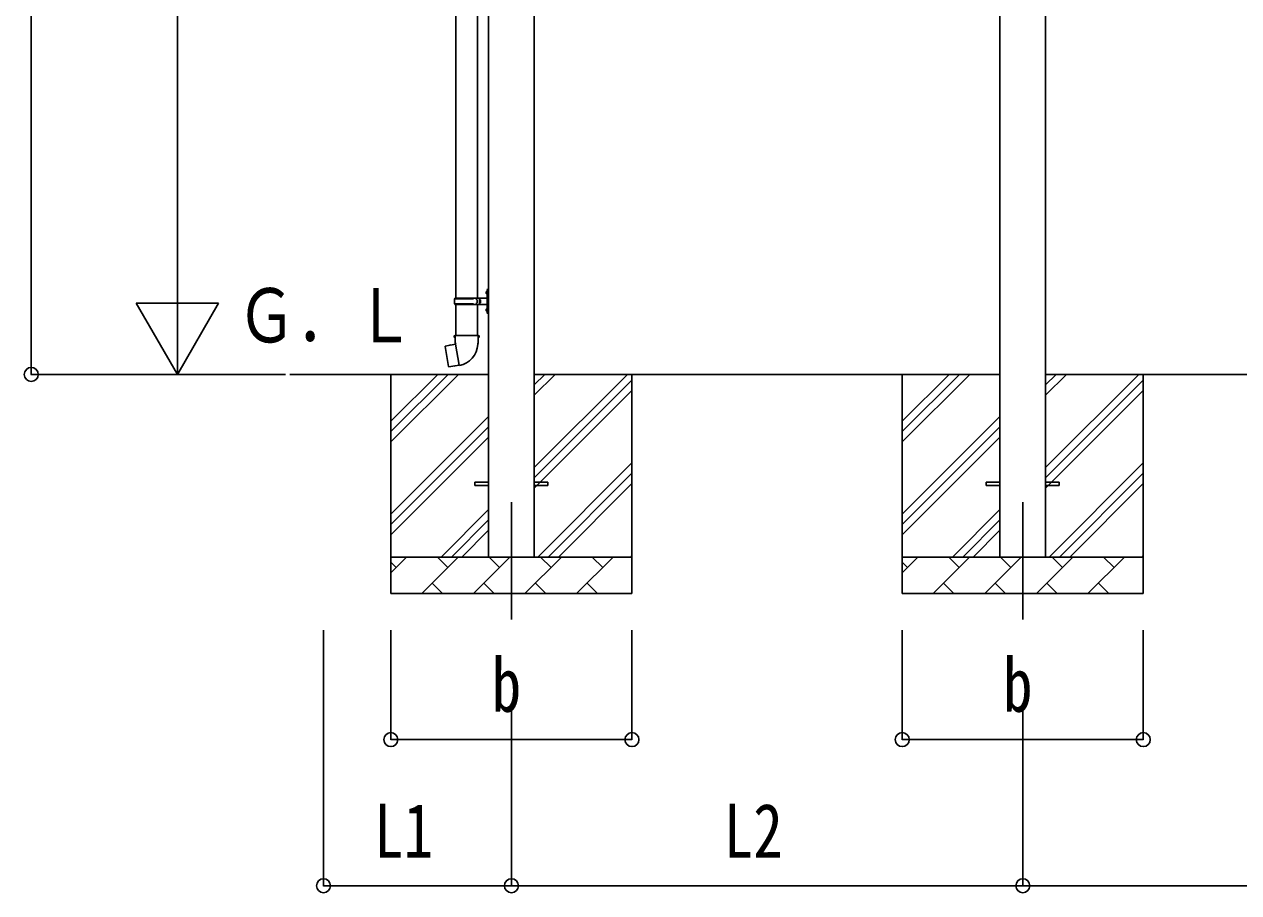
# Model space of a CAD drawing. Units: millimetres, scale not verified. Extents: x -18922 to 18922, y -13365 to 13365.
# Drawn here: x -7562 to -4237, y -6482 to -4104 of the extents above; entities that cross this region are included whole.
import ezdxf
from ezdxf.enums import TextEntityAlignment as Align

# ---------------------------------------------------------------- set-up
doc = ezdxf.new("R2010")
doc.units = ezdxf.units.MM
doc.header["$LTSCALE"] = 50
for name, color, linetype in [('0-4_YKK_12', 2, 'Continuous'), ('0-5_YKK_13', 4, 'Continuous'), ('0-6_YKK_A1', 4, 'Continuous'), ('0-7_YKK_D', 6, 'Continuous')]:
    doc.layers.add(name, color=color, linetype=linetype)
doc.styles.add('ＭＳ ゴシック', font='')
doc.styles.get('ＭＳ ゴシック').set_extended_font_data('MS Gothic')

msp = doc.modelspace()

# ---------------------------------------------------------------- linework, layer by layer
at = {"layer": '0-4_YKK_12'}
for p, q in [((-6228.51, -5733.9), (-6228.51, -5412.5)), ((-4828.51, -5733.9), (-4828.51, -5412.5))]:
    msp.add_line(p, q, dxfattribs=at)
at = {"layer": '0-5_YKK_13'}
for p, q in [((-6381.01, -3948.99), (-6381.01, -4853.5)), ((-6321.01, -3948.99), (-6321.01, -4853.5)), ((-6383.01, -4853.5), (-6297.01, -4853.5)), ((-6383.01, -4853.5), (-6383.01, -4855.5)), ((-6324.01, -4853.5), (-6324.01, -4858)), ((-6316.01, -4853.5), (-6316.01, -4862.5)), ((-6297.31, -4836.35), (-6295.27, -4837.35)), ((-6296.04, -4834.35), (-6295.41, -4834.35)), ((-6296.04, -4834.35), (-6296.04, -4842.65)), ((-6296.04, -4842.65), (-6295.41, -4842.65)), ((-6295.41, -4834.35), (-6295.41, -4842.65)), ((-6295.41, -4834.35), (-6295.01, -4834.75)), ((-6295.41, -4842.65), (-6295.01, -4842.25)), ((-6295.27, -4837.35), (-6294.66, -4838.5)), ((-6295.01, -4830.5), (-6292.01, -4829)), ((-6295.01, -4830.5), (-6295.01, -4862.5)), ((-6295.01, -4834.75), (-6295.01, -4842.25)), ((-6292.01, -4829), (-6292.01, -4862.5)), ((-6292.01, -4829), (-6291.01, -4829)), ((-6291.01, -4829), (-6291.01, -4862.5)), ((-6384.01, -4855.5), (-6333.68, -4855.5)), ((-6384.01, -4869.5), (-6333.68, -4869.5)), ((-6383.01, -4871.5), (-6383.01, -4869.5)), ((-6383.01, -4871.5), (-6297.01, -4871.5)), ((-6381.01, -4871.5), (-6381.01, -4956.43)), ((-6324.01, -4858), (-6322.01, -4858)), ((-6324.01, -4871.5), (-6324.01, -4867)), ((-6324.01, -4867), (-6322.01, -4867)), ((-6322.01, -4858), (-6322.01, -4862.5)), ((-6322.01, -4867), (-6322.01, -4862.5)), ((-6321.01, -4871.5), (-6321.01, -4956.43)), ((-6316.01, -4858), (-6313.01, -4858)), ((-6316.01, -4871.5), (-6316.01, -4862.5)), ((-6316.01, -4867), (-6313.01, -4867)), ((-6313.01, -4858), (-6313.01, -4862.5)), ((-6313.01, -4867), (-6313.01, -4862.5)), ((-6297.31, -4884.35), (-6295.27, -4885.35)), ((-6296.04, -4882.35), (-6295.41, -4882.35)), ((-6296.04, -4882.35), (-6296.04, -4890.65)), ((-6295.41, -4882.35), (-6295.41, -4890.65)), ((-6295.41, -4882.35), (-6295.01, -4882.75)), ((-6295.27, -4885.35), (-6294.66, -4886.5)), ((-6295.01, -4894.5), (-6295.01, -4862.5)), ((-6295.01, -4882.75), (-6295.01, -4890.25)), ((-6292.01, -4896), (-6292.01, -4862.5)), ((-6291.01, -4896), (-6291.01, -4862.5)), ((-6296.04, -4890.65), (-6295.41, -4890.65)), ((-6295.41, -4890.65), (-6295.01, -4890.25)), ((-6295.01, -4894.5), (-6292.01, -4896)), ((-6292.01, -4896), (-6291.01, -4896)), ((-6409.47, -4984.88), (-6410.28, -4986.05)), ((-6410.28, -4986.05), (-6400.66, -5040.61)), ((-6381.6, -4979.63), (-6409.47, -4984.88)), ((-6396.73, -4982.28), (-6396.94, -4982.52)), ((-6382.86, -4956.43), (-6385.01, -4957.21)), ((-6385.01, -4957.21), (-6385.01, -4960.83)), ((-6385.01, -4960.83), (-6382.77, -4961.64)), ((-6382.86, -4956.43), (-6351.01, -4956.43)), ((-6382.86, -4956.43), (-6382.77, -4961.64)), ((-6382.77, -4961.64), (-6382.51, -4976.43)), ((-6382.51, -4976.43), (-6381.16, -4978.43)), ((-6371.25, -5036.92), (-6381.38, -4979.45)), ((-6381.36, -4978.63), (-6381.36, -4979.33)), ((-6381.16, -4978.43), (-6381.19, -4978.43)), ((-6319.16, -4956.43), (-6351.01, -4956.43)), ((-6320.82, -4978.37), (-6320.9, -4980.53)), ((-6319.51, -4976.43), (-6320.82, -4978.37)), ((-6317.01, -4960.83), (-6319.25, -4961.64)), ((-6319.16, -4956.43), (-6317.01, -4957.21)), ((-6317.01, -4957.21), (-6317.01, -4960.83)), ((-6386.64, -5039.52), (-6386.92, -5039.36)), ((-6370.95, -5037.69), (-6371.19, -5037.02)), ((-6328.51, -5358), (-6291.01, -5358)), ((-6328.51, -5367), (-6328.51, -5358)), ((-6328.51, -5367), (-6291.01, -5367)), ((-6166.01, -5358), (-6128.51, -5358)), ((-6166.01, -5367), (-6128.51, -5367)), ((-6128.51, -5367), (-6128.51, -5358)), ((-4928.51, -5358), (-4891.01, -5358)), ((-4928.51, -5367), (-4928.51, -5358)), ((-4928.51, -5367), (-4891.01, -5367)), ((-4766.01, -5358), (-4728.51, -5358)), ((-4766.01, -5367), (-4728.51, -5367)), ((-4728.51, -5367), (-4728.51, -5358))]:
    msp.add_line(p, q, dxfattribs=at)
for points in [[(-6297.31, -4840.65), (-6295.27, -4839.65), (-6294.66, -4838.5)], [(-6297.31, -4888.65), (-6295.27, -4887.65), (-6294.66, -4886.5)], [(-6394.48, -4982.06), (-6394.77, -4981.9), (-6396.73, -4982.28)], [(-6319.16, -4956.43), (-6319.25, -4961.64), (-6319.51, -4976.43)], [(-6371.52, -5036.83), (-6399.5, -5041.43), (-6400.66, -5040.61)], [(-6384.45, -5038.96), (-6384.66, -5039.19), (-6386.64, -5039.52)]]:
    msp.add_lwpolyline(points, dxfattribs=at)
for centre, radius, start, end in [((-6333.68, -4853.5), 2, 270, 359.99998), ((-6291.71, -4838.5), 6, 136.21765, 223.78235), ((-6297.01, -4851.5), 2, 270, 359.99998), ((-6335.26, -4862.5), 49.25, 171.82876, 180.00002), ((-6335.26, -4862.5), 49.25, 180.00002, 188.17127), ((-6333.68, -4871.5), 2, 0.00005, 90.00004), ((-6291.71, -4886.5), 6, 136.21765, 223.78235), ((-6297.01, -4873.5), 2, 0.00005, 90.00004), ((-6381.66, -4979.33), 0.3, 280.66842, 0), ((-6381.16, -4978.63), 0.2, 100, 180), ((-6381.16, -4978.43), 60.3, 279.96938, 358), ((-6371.47, -5037.13), 0.3, 20, 99.33158), ((-6370.76, -5037.62), 0.2, 200, 279.96938)]:
    msp.add_arc(centre, radius, start, end, dxfattribs=at)
at = {"layer": '0-6_YKK_A1'}
for p, q in [((-4891.01, -2745), (-4891.01, -5562.5)), ((-4766.01, -5562.5), (-4766.01, -2745)), ((-6291.01, -2765), (-6291.01, -5562.5)), ((-6166.01, -5562.5), (-6166.01, -2765)), ((-6291.01, -5062.5), (-6835.17, -5062.5)), ((-6558.51, -5062.5), (-6558.51, -5662.5)), ((-6558.51, -5247.55), (-6373.46, -5062.5)), ((-6558.51, -5219.27), (-6401.75, -5062.5)), ((-6558.51, -5190.98), (-6430.03, -5062.5)), ((-4891.01, -5062.5), (-6166.01, -5062.5)), ((-6166.01, -5317.6), (-5910.91, -5062.5)), ((-6166.01, -5119.61), (-6108.9, -5062.5)), ((-6166.01, -5091.32), (-6137.19, -5062.5)), ((-6166.01, -5345.88), (-5898.51, -5078.38)), ((-5898.51, -5062.5), (-5898.51, -5662.5)), ((-5158.51, -5062.5), (-5158.51, -5662.5)), ((-5158.51, -5247.55), (-4973.46, -5062.5)), ((-5158.51, -5219.27), (-5001.75, -5062.5)), ((-5158.51, -5190.98), (-5030.03, -5062.5)), ((-3491.01, -5062.5), (-4766.01, -5062.5)), ((-4766.01, -5317.6), (-4510.91, -5062.5)), ((-4766.01, -5119.61), (-4708.9, -5062.5)), ((-4766.01, -5091.32), (-4737.19, -5062.5)), ((-4766.01, -5345.88), (-4498.51, -5078.38)), ((-4498.51, -5062.5), (-4498.51, -5662.5)), ((-6166.01, -5374.17), (-5898.51, -5106.67)), ((-4766.01, -5374.17), (-4498.51, -5106.67)), ((-6558.51, -5445.54), (-6291.01, -5178.04)), ((-5158.51, -5445.54), (-4891.01, -5178.04)), ((-6558.51, -5473.82), (-6291.01, -5206.32)), ((-5158.51, -5473.82), (-4891.01, -5206.32)), ((-6558.51, -5502.11), (-6291.01, -5234.61)), ((-5158.51, -5502.11), (-4891.01, -5234.61)), ((-6156.36, -5562.5), (-5898.51, -5304.66)), ((-4756.36, -5562.5), (-4498.51, -5304.66)), ((-6128.07, -5562.5), (-5898.51, -5332.94)), ((-4728.07, -5562.5), (-4498.51, -5332.94)), ((-6099.79, -5562.5), (-5898.51, -5361.23)), ((-4699.79, -5562.5), (-4498.51, -5361.23)), ((-6420.91, -5562.5), (-6291.01, -5432.6)), ((-5020.91, -5562.5), (-4891.01, -5432.6)), ((-6392.63, -5562.5), (-6291.01, -5460.88)), ((-4992.63, -5562.5), (-4891.01, -5460.88)), ((-6364.35, -5562.5), (-6291.01, -5489.17)), ((-4964.35, -5562.5), (-4891.01, -5489.17)), ((-6558.51, -5562.5), (-5898.51, -5562.5)), ((-6558.51, -5605.39), (-6515.62, -5562.5)), ((-6544.17, -5591.05), (-6558.51, -5576.71)), ((-6474.2, -5662.5), (-6374.2, -5562.5)), ((-6402.75, -5591.05), (-6431.3, -5562.5)), ((-6332.78, -5662.5), (-6232.78, -5562.5)), ((-6261.33, -5591.05), (-6289.88, -5562.5)), ((-6191.36, -5662.5), (-6091.36, -5562.5)), ((-6119.91, -5591.05), (-6148.46, -5562.5)), ((-6049.93, -5662.5), (-5949.93, -5562.5)), ((-5978.49, -5591.05), (-6007.04, -5562.5)), ((-5901.8, -5562.5), (-5898.51, -5559.22)), ((-5158.51, -5562.5), (-4498.51, -5562.5)), ((-5158.51, -5605.39), (-5115.62, -5562.5)), ((-5144.17, -5591.05), (-5158.51, -5576.71)), ((-5074.2, -5662.5), (-4974.2, -5562.5)), ((-5002.75, -5591.05), (-5031.3, -5562.5)), ((-4932.78, -5662.5), (-4832.78, -5562.5)), ((-4861.33, -5591.05), (-4889.88, -5562.5)), ((-4791.36, -5662.5), (-4691.36, -5562.5)), ((-4719.91, -5591.05), (-4748.46, -5562.5)), ((-4649.93, -5662.5), (-4549.93, -5562.5)), ((-4578.49, -5591.05), (-4607.04, -5562.5)), ((-4501.8, -5562.5), (-4498.51, -5559.22)), ((-6445.64, -5633.95), (-6417.09, -5662.5)), ((-6304.22, -5633.95), (-6275.67, -5662.5)), ((-6162.8, -5633.95), (-6134.25, -5662.5)), ((-6021.38, -5633.95), (-5992.83, -5662.5)), ((-5045.64, -5633.95), (-5017.09, -5662.5)), ((-4904.22, -5633.95), (-4875.67, -5662.5)), ((-4762.8, -5633.95), (-4734.25, -5662.5)), ((-4621.38, -5633.95), (-4592.83, -5662.5)), ((-5898.51, -5662.5), (-6558.51, -5662.5)), ((-4498.51, -5662.5), (-5158.51, -5662.5))]:
    msp.add_line(p, q, dxfattribs=at)
at = {"layer": '0-7_YKK_D'}
for p, q in [((-7543.1, -5062.5), (-7543.1, -2393.49)), ((-7143.1, -4837.5), (-7143.1, -2987.5)), ((-7143.1, -5062.5), (-7143.1, -4672.79)), ((-7143.1, -5062.5), (-7255.6, -4867.64)), ((-7030.6, -4867.64), (-7255.6, -4867.64)), ((-7143.1, -5062.5), (-7030.6, -4867.64)), ((-6847.03, -5062.5), (-7544.1, -5062.5)), ((-6847.03, -5062.5), (-7144.1, -5062.5)), ((-6743.1, -5762.5), (-6743.1, -6463.5)), ((-6558.51, -5762.5), (-6558.51, -6063.5)), ((-5898.51, -5762.5), (-5898.51, -6063.5)), ((-5158.51, -5762.5), (-5158.51, -6063.5)), ((-4498.51, -5762.5), (-4498.51, -6063.5)), ((-6228.51, -5963.5), (-6228.51, -6463.5)), ((-6228.51, -5963.5), (-6228.51, -6463.5)), ((-4828.51, -5963.5), (-4828.51, -6463.5)), ((-4828.51, -5963.5), (-4828.51, -6463.5)), ((-6558.51, -6062.5), (-5898.51, -6062.5)), ((-5158.51, -6062.5), (-4498.51, -6062.5)), ((-6228.51, -6462.5), (-6743.1, -6462.5)), ((-6228.51, -6462.5), (-4828.51, -6462.5)), ((-3428.51, -6462.5), (-4828.51, -6462.5))]:
    msp.add_line(p, q, dxfattribs=at)
for centre in [(-7543.1, -5062.5), (-6558.51, -6062.5), (-5898.51, -6062.5), (-5158.51, -6062.5), (-4498.51, -6062.5), (-6743.1, -6462.5), (-6228.51, -6462.5), (-6228.51, -6462.5), (-4828.51, -6462.5), (-4828.51, -6462.5)]:
    msp.add_circle(centre, 19.12, dxfattribs=at)

# ---------------------------------------------------------------- texts
at = {"layer": '0-6_YKK_A1', "style": 'ＭＳ ゴシック', "width": 0.8}
msp.add_text('Ｇ．Ｌ', height=148.5, dxfattribs=at).set_placement((-6980.18, -5019.31), align=Align.BOTTOM_LEFT)
at = {"layer": '0-7_YKK_D', "style": 'ＭＳ ゴシック', "width": 0.8}
for s, p in [('b', (-6282.51, -6030.5)), ('b', (-4882.51, -6030.5)), ('L1', (-6604.61, -6430.5)), ('L2', (-5647.31, -6430.5))]:
    msp.add_text(s, height=148.5, dxfattribs=at).set_placement(p, align=Align.BOTTOM_LEFT)

doc.saveas('drawing.dxf')
